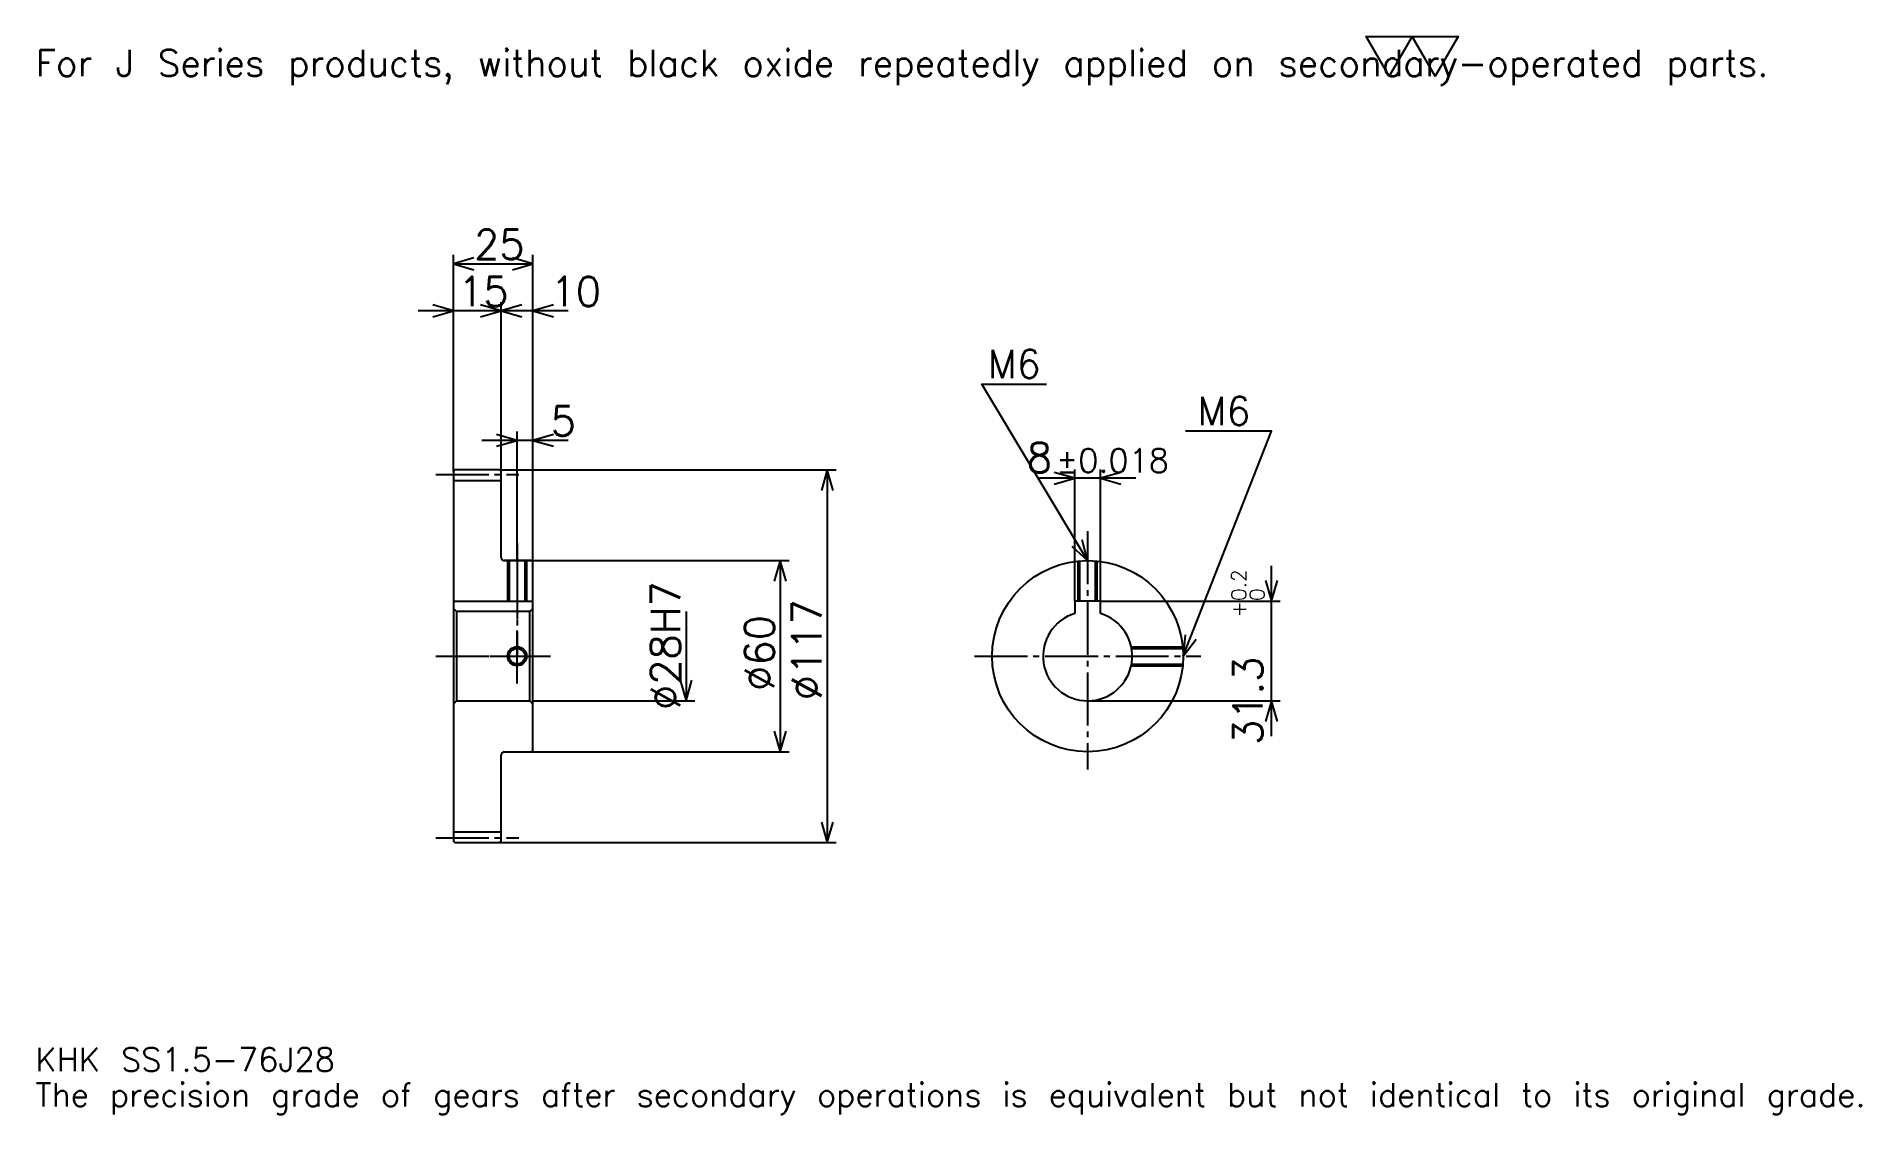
# Model space of a CAD drawing. Extents: x 19 to 592, y 7 to 345.
import ezdxf

# ---------------------------------------------------------------- set-up
doc = ezdxf.new("R2010")
doc.units = 0
doc.linetypes.add('DASHDOT', pattern=[22.173913, 16.630435, -1.847826, 1.847826, -1.847826])
doc.layers.get('0').update_dxf_attribs({"linetype": 'CONTINUOUS'})
doc.layers.add('DASHDOT', color=6, linetype='DASHDOT')
doc.styles.add('KANJI', font='TXT', dxfattribs={"bigfont": 'BIGFONT'})

msp = doc.modelspace()

# ---------------------------------------------------------------- linework, layer by layer
at = {"color": 5}
for p, q in [((149.67392, 209.097824), (149.67392, 276.543457)), ((174.67392, 209.097824), (174.67392, 276.543457)), ((149.67392, 273.771729), (174.67392, 273.771729)), ((175.76088, 258.989136), (138.58696, 258.989136)), ((185.76088, 258.989136), (153.58696, 258.989136)), ((164.67392, 209.097824), (164.67392, 261.760864)), ((185.76088, 218.336945), (158.58696, 218.336945)), ((169.67392, 209.097824), (169.67392, 221.108688)), ((149.67392, 208.597824), (149.67392, 209.097824)), ((164.17392, 209.097824), (174.67392, 209.097824)), ((164.67392, 208.597824), (164.67392, 209.097824)), ((169.67392, 180.597824), (169.67392, 209.097824)), ((169.67392, 180.597824), (169.67392, 209.097824)), ((174.67392, 209.097824), (269.836975, 209.097824)), ((174.67392, 180.097824), (174.67392, 209.097824)), ((267.065216, 209.097824), (267.065216, 92.097824)), ((363.891296, 206.467392), (333.717407, 206.467392)), ((344.804352, 167.897827), (344.804352, 209.239136)), ((352.804352, 167.897827), (352.804352, 209.239136)), ((165.67392, 180.597824), (174.67392, 180.597824)), ((174.67392, 180.597824), (255.054352, 180.597824)), ((252.282623, 180.597824), (252.282623, 120.597824)), ((406.521759, 125.510864), (406.521759, 178.984772)), ((352.804352, 167.897827), (409.293488, 167.897827)), ((222.717407, 164.597824), (222.717407, 136.597824)), ((174.67392, 136.597824), (225.489136, 136.597824)), ((348.804352, 136.597824), (409.293488, 136.597824)), ((165.67392, 120.597824), (174.67392, 120.597824)), ((174.67392, 120.597824), (255.054352, 120.597824)), ((164.17392, 92.097824), (174.67392, 92.097824)), ((174.67392, 92.097824), (269.836975, 92.097824))]:
    msp.add_line(p, q, dxfattribs=at)
at = {"color": 4}
for p, q in [((149.67392, 205.722824), (164.67392, 205.722824)), ((149.67392, 167.897827), (174.67392, 167.897827)), ((150.67392, 164.597824), (150.67392, 136.597824)), ((173.67392, 164.597824), (174.67392, 165.597824)), ((173.67392, 136.597824), (174.67392, 135.597824)), ((149.67392, 95.472824), (164.67392, 95.472824))]:
    msp.add_line(p, q, dxfattribs=at)
at = {"color": 7}
msp.add_lwpolyline([(443.478271, 332.608704), (436.271759, 345.100006), (465.097839, 345.100006), (457.891327, 332.608704), (450.684784, 345.100006), (443.478271, 332.608704)], dxfattribs=at)
at = {"color": 5}
for points in [[(156.141312, 275.619568), (149.67392, 273.771729), (156.141312, 271.92392)], [(168.206528, 271.92392), (174.67392, 273.771729), (168.206528, 275.619568)], [(143.206528, 257.141296), (149.67392, 258.989136), (143.206528, 260.836945)], [(158.206528, 257.141296), (164.67392, 258.989136), (158.206528, 260.836945)], [(171.141312, 260.836945), (164.67392, 258.989136), (171.141312, 257.141296)], [(181.141312, 260.836945), (174.67392, 258.989136), (181.141312, 257.141296)], [(348.804352, 180.597824), (315.543488, 236.032608), (335.869568, 236.032608)], [(163.206528, 216.489136), (169.67392, 218.336945), (163.206528, 220.184784)], [(181.141312, 220.184784), (174.67392, 218.336945), (181.141312, 216.489136)], [(378.804352, 150.597824), (406.521759, 221.25), (379.543518, 221.25)], [(268.913055, 202.630432), (267.065216, 209.097824), (265.217407, 202.630432)], [(338.336975, 204.619568), (344.804352, 206.467392), (338.336975, 208.315216)], [(359.271729, 208.315216), (352.804352, 206.467392), (359.271729, 204.619568)], [(343.892395, 185.192871), (348.804352, 180.597824), (347.061401, 187.094269)], [(254.130432, 174.130432), (252.282623, 180.597824), (250.434784, 174.130432)], [(404.67395, 174.365219), (406.521759, 167.897827), (408.369598, 174.365219)], [(379.446106, 157.29332), (378.804352, 150.597824), (382.886475, 155.943634)], [(220.869568, 143.065216), (222.717407, 136.597824), (224.565216, 143.065216)], [(408.369598, 130.130432), (406.521759, 136.597824), (404.67395, 130.130432)], [(250.434784, 127.065216), (252.282623, 120.597824), (254.130432, 127.065216)], [(265.217407, 98.565216), (267.065216, 92.097824), (268.913055, 98.565216)]]:
    msp.add_lwpolyline(points, dxfattribs=at)
at = {"color": 4}
for points in [[(164.67392, 181.597824), (164.67392, 208.597824), (164.17392, 209.097824), (150.17392, 209.097824), (149.67392, 208.597824), (149.67392, 135.597824)], [(165.67392, 120.597824), (174.17392, 120.597824), (174.67392, 121.097824), (174.67392, 180.097824), (174.17392, 180.597824), (165.67392, 180.597824)], [(166.67392, 180.597824), (166.67392, 167.897827)], [(167.213928, 180.597824), (167.213928, 167.897827)], [(172.133911, 180.597824), (172.133911, 167.897827)], [(172.67392, 180.597824), (172.67392, 167.897827)], [(345.804352, 167.897827), (345.804352, 180.447449)], [(346.34436, 167.897827), (346.34436, 180.496796)], [(351.264343, 167.897827), (351.264343, 180.496796)], [(351.804352, 167.897827), (351.804352, 180.447449)], [(352.804352, 164.014236), (352.804352, 167.897827), (344.804352, 167.897827), (344.804352, 164.014236)], [(149.67392, 135.597824), (150.67392, 136.597824), (173.67392, 136.597824), (173.67392, 164.597824), (150.67392, 164.597824), (149.67392, 165.597824)], [(362.479126, 153.597824), (378.653992, 153.597824)], [(362.586548, 153.057831), (378.703308, 153.057831)], [(362.479126, 147.597824), (378.653992, 147.597824)], [(362.586548, 148.137817), (378.703308, 148.137817)], [(149.67392, 135.597824), (149.67392, 92.597824), (150.17392, 92.097824), (164.17392, 92.097824), (164.67392, 92.597824), (164.67392, 119.597824)]]:
    msp.add_lwpolyline(points, dxfattribs=at)
for centre, radius in [((348.804352, 150.597824), 30), ((169.67392, 150.597824), 2.46)]:
    msp.add_circle(centre, radius, dxfattribs=at)
at = {"color": 7}
msp.add_circle((169.67392, 150.597824), 3, dxfattribs=at)
at = {"color": 4}
for centre, radius, start, end in [((165.67392, 181.597824), 1, 180, 270), ((348.804352, 150.597824), 14, 106.601549926, 73.398450074), ((165.67392, 119.597824), 1, 90, 180)]:
    msp.add_arc(centre, radius, start, end, dxfattribs=at)
at = {"layer": 'DASHDOT', "color": 7}
for p, q in [((144.130447, 207.597824), (170.217392, 207.597824)), ((348.804352, 189.83696), (348.804352, 115.054344)), ((169.67392, 180.597824), (169.67392, 150.597824)), ((144.130447, 150.597824), (180.217392, 150.597824)), ((313.260864, 150.597824), (384.347839, 150.597824)), ((144.130447, 93.597824), (170.217392, 93.597824))]:
    msp.add_line(p, q, dxfattribs=at)
for points in [[(169.67392, 186.141296), (169.67392, 162.35434)], [(169.67392, 142.054352), (169.67392, 159.141296)], [(161.130447, 150.597824), (178.217392, 150.597824)]]:
    msp.add_lwpolyline(points, dxfattribs=at)

# ---------------------------------------------------------------- texts
at = {"color": 7, "style": 'KANJI'}
for s, height, p in [('For J Series products, without black oxide repeatedly applied on secondary-operated parts.', 8.315217, (18.47826, 332.608704)), ('25', 9.23913, (156.168488, 275.25)), ('15', 9.23913, (151.168488, 260.467407)), ('10', 9.23913, (180.217392, 260.467407)), ('M6', 8.869566, (317.391296, 237.880432)), ('M6', 8.869566, (383.239136, 223.097824)), ('5', 9.23913, (180.217392, 219.815216)), ('8', 9.23913, (329.732971, 208.315216)), ('%%p0.018', 7.391304, (338.87854, 208.315216)), ('KHK SS1.5-76J28', 7.391304, (18.47826, 20.326086)), ('The precision grade of gears after secondary operations is equivalent but not identical to its original grade.', 7.391304, (18.47826, 9.23913))]:
    msp.add_text(s, height=height, dxfattribs=at).set_placement(p)
for s, height, p in [('%%c28H7', 9.23913, (220.869568, 133.736404)), ('0.2', 4.619565, (398.576111, 167.938278)), ('%%c117', 9.23913, (265.217407, 136.739136)), ('+', 4.619565, (398.576111, 162.764374)), ('0', 4.619565, (404.304382, 167.938278)), ('%%c60', 9.23913, (250.434784, 139.741852)), ('31.3', 9.23913, (403.75, 122.773758))]:
    msp.add_text(s, height=height, rotation=90, dxfattribs=at).set_placement(p)

doc.saveas('drawing.dxf')
